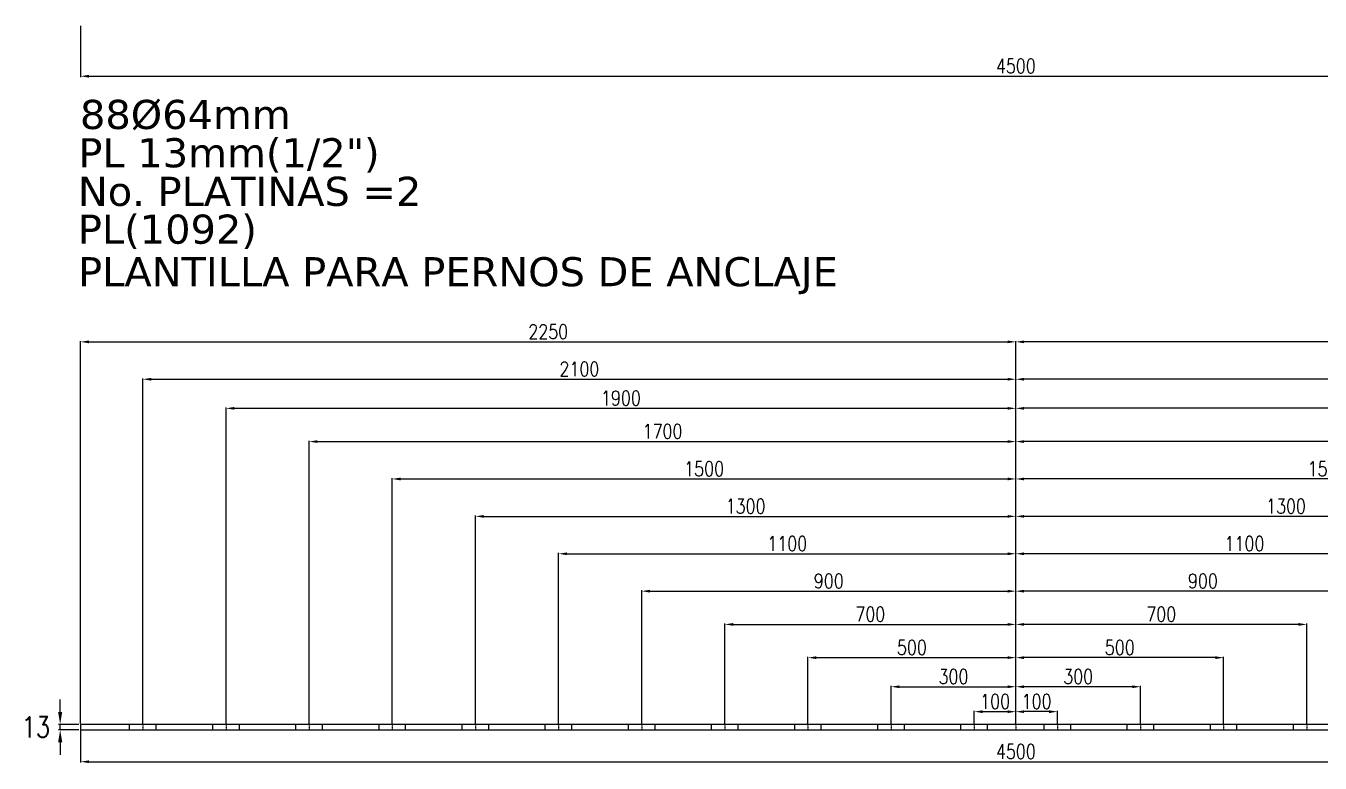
# Model space of a CAD drawing. Header units: millimetres. Extents: x 1541 to 289025, y -12015 to 47026.
# Drawn here: x 61856 to 64969, y 565 to 2339 of the extents above; entities that cross this region are included whole.
import ezdxf

# ---------------------------------------------------------------- set-up
doc = ezdxf.new("R2010")
doc.units = ezdxf.units.MM
doc.header["$LTSCALE"] = 0.1
doc.linetypes.add('DASHDOT', pattern=[25.4, 12.7, -6.35, 0, -6.35])
for name, color, linetype in [('COTAS', 8, 'Continuous'), ('EJE PERNO', 1, 'DASHDOT'), ('PERNOS', 3, 'Continuous'), ('PLATINA', 5, 'Continuous'), ('TEXTO GENERAL', 3, 'Continuous')]:
    doc.layers.add(name, color=color, linetype=linetype)
doc.styles.add('CNI_COTAS', font='romans.shx', dxfattribs={"width": 0.8})
doc.styles.add('VERDANA', font='verdana.ttf')
doc.dimstyles.new('1.2', dxfattribs={"dimscale": 0, "dimtxt": 35, "dimasz": 20, "dimexe": 2, "dimexo": 2, "dimgap": 7, "dimtad": 1, "dimdec": 0, "dimzin": 4, "dimdsep": 46, "dimtxsty": 'CNI_COTAS', "dimcen": 0, "dimclrd": 256, "dimclrt": 3, "dimadec": 0, "dimazin": 0, "dimtfac": 1, "dimtdec": 0, "dimtmove": 2, "dimatfit": 0, "dimfxl": 0.05, "dimtolj": 1, "dimtzin": 0, "dimarcsym": 1})
doc.dimstyles.new('1.3', dxfattribs={"dimscale": 0, "dimtxt": 50, "dimasz": 30, "dimexe": 4, "dimexo": 4, "dimgap": 9, "dimtad": 1, "dimdec": 0, "dimzin": 4, "dimdsep": 46, "dimtxsty": 'CNI_COTAS', "dimcen": 0, "dimclrd": 256, "dimclrt": 3, "dimadec": 0, "dimazin": 0, "dimtfac": 1, "dimtdec": 0, "dimtmove": 2, "dimatfit": 0, "dimfxl": 0.05, "dimtolj": 1, "dimtzin": 0, "dimarcsym": 0})

# ---------------------------------------------------------------- blocks, each defined once
blk = doc.blocks.new('*D3194')
at = {"layer": 'COTAS', "lineweight": -2, "ltscale": 3, "transparency": 16777216}
for p, q in [((61938.1, 688.4), (61938.1, 718.4)), ((61938.1, 645.4), (61938.1, 658.4)), ((61938.1, 615.4), (61938.1, 585.4))]:
    blk.add_line(p, q, dxfattribs=at)
at = {"layer": 'COTAS', "color": 0, "lineweight": -2, "ltscale": 3, "transparency": 16777216}
for p, q in [((61983.1, 658.4), (61934.1, 658.4)), ((61983.1, 645.4), (61934.1, 645.4))]:
    blk.add_line(p, q, dxfattribs=at)
at = {"layer": 'COTAS', "ltscale": 3, "transparency": 16777216}
for points in [[(61933.1, 688.4), (61943.1, 688.4), (61938.1, 658.4)], [(61933.1, 615.4), (61943.1, 615.4), (61938.1, 645.4)]]:
    blk.add_solid(points, dxfattribs=at)
at = {"layer": 'Defpoints', "color": 0, "ltscale": 3, "transparency": 16777216}
for p in [(61938.1, 658.4), (61987.1, 658.4), (61987.1, 645.4)]:
    blk.add_point(p, dxfattribs=at)
at = {"layer": 'COTAS', "color": 3, "ltscale": 3, "transparency": 16777216, "insert": (61879.6, 651.9), "char_height": 50, "attachment_point": 5, "rotation": 0.2, "style": 'CNI_COTAS'}
blk.add_mtext('\\A1;13', dxfattribs=at)
blk = doc.blocks.new('*D3195')
at = {"layer": 'COTAS', "color": 0, "lineweight": -2, "transparency": 16777216}
for p, q in [((61987.1, 643.4), (61987.1, 566.4)), ((66487.1, 643.4), (66487.1, 566.4))]:
    blk.add_line(p, q, dxfattribs=at)
at = {"layer": 'COTAS', "lineweight": -2, "transparency": 16777216}
blk.add_line((62007.1, 568.4), (66467.1, 568.4), dxfattribs=at)
at = {"layer": 'COTAS', "transparency": 16777216}
for points in [[(62007.1, 571.7), (62007.1, 565.1), (61987.1, 568.4)], [(66467.1, 571.7), (66467.1, 565.1), (66487.1, 568.4)]]:
    blk.add_solid(points, dxfattribs=at)
at = {"layer": 'Defpoints', "color": 0, "transparency": 16777216}
for p in [(61987.1, 645.4), (66487.1, 645.4), (66487.1, 568.4)]:
    blk.add_point(p, dxfattribs=at)
at = {"layer": 'COTAS', "color": 3, "transparency": 16777216, "insert": (64237.1, 592.9), "char_height": 35, "attachment_point": 5, "style": 'CNI_COTAS'}
blk.add_mtext('\\A1;4500', dxfattribs=at)
blk = doc.blocks.new('*D3196')
at = {"layer": 'COTAS', "color": 0, "lineweight": -2, "transparency": 16777216}
for p, q in [((64237.1, 660.4), (64237.1, 690.9)), ((64337.1, 660.4), (64337.1, 690.9))]:
    blk.add_line(p, q, dxfattribs=at)
at = {"layer": 'COTAS', "lineweight": -2, "transparency": 16777216}
blk.add_line((64317.1, 688.9), (64257.1, 688.9), dxfattribs=at)
at = {"layer": 'COTAS', "transparency": 16777216}
for points in [[(64257.1, 692.2), (64257.1, 685.5), (64237.1, 688.9)], [(64317.1, 692.2), (64317.1, 685.5), (64337.1, 688.9)]]:
    blk.add_solid(points, dxfattribs=at)
at = {"layer": 'Defpoints', "color": 0, "transparency": 16777216}
for p in [(64237.1, 688.9), (64237.1, 658.4), (64337.1, 658.4)]:
    blk.add_point(p, dxfattribs=at)
at = {"layer": 'COTAS', "color": 3, "transparency": 16777216, "insert": (64287.1, 713.4), "char_height": 35, "attachment_point": 5, "style": 'CNI_COTAS'}
blk.add_mtext('\\A1;100', dxfattribs=at)
blk = doc.blocks.new('*D3197')
at = {"layer": 'COTAS', "color": 0, "lineweight": -2, "transparency": 16777216}
for p, q in [((64237.1, 660.4), (64237.1, 750.9)), ((64537.1, 660.4), (64537.1, 750.9))]:
    blk.add_line(p, q, dxfattribs=at)
at = {"layer": 'COTAS', "lineweight": -2, "transparency": 16777216}
blk.add_line((64517.1, 748.9), (64257.1, 748.9), dxfattribs=at)
at = {"layer": 'COTAS', "transparency": 16777216}
for points in [[(64257.1, 752.2), (64257.1, 745.5), (64237.1, 748.9)], [(64517.1, 752.2), (64517.1, 745.5), (64537.1, 748.9)]]:
    blk.add_solid(points, dxfattribs=at)
at = {"layer": 'Defpoints', "color": 0, "transparency": 16777216}
for p in [(64237.1, 748.9), (64237.1, 658.4), (64537.1, 658.4)]:
    blk.add_point(p, dxfattribs=at)
at = {"layer": 'COTAS', "color": 3, "transparency": 16777216, "insert": (64387.1, 773.4), "char_height": 35, "attachment_point": 5, "style": 'CNI_COTAS'}
blk.add_mtext('\\A1;300', dxfattribs=at)
blk = doc.blocks.new('*D3198')
at = {"layer": 'COTAS', "color": 0, "lineweight": -2, "transparency": 16777216}
for p, q in [((64237.1, 660.4), (64237.1, 820.9)), ((64737.1, 660.4), (64737.1, 820.9))]:
    blk.add_line(p, q, dxfattribs=at)
at = {"layer": 'COTAS', "lineweight": -2, "transparency": 16777216}
blk.add_line((64717.1, 818.9), (64257.1, 818.9), dxfattribs=at)
at = {"layer": 'COTAS', "transparency": 16777216}
for points in [[(64257.1, 822.2), (64257.1, 815.5), (64237.1, 818.9)], [(64717.1, 822.2), (64717.1, 815.5), (64737.1, 818.9)]]:
    blk.add_solid(points, dxfattribs=at)
at = {"layer": 'Defpoints', "color": 0, "transparency": 16777216}
for p in [(64237.1, 818.9), (64237.1, 658.4), (64737.1, 658.4)]:
    blk.add_point(p, dxfattribs=at)
at = {"layer": 'COTAS', "color": 3, "transparency": 16777216, "insert": (64487.1, 843.4), "char_height": 35, "attachment_point": 5, "style": 'CNI_COTAS'}
blk.add_mtext('\\A1;500', dxfattribs=at)
blk = doc.blocks.new('*D3199')
at = {"layer": 'COTAS', "color": 0, "lineweight": -2, "transparency": 16777216}
for p, q in [((64237.1, 660.4), (64237.1, 900.9)), ((64937.1, 660.4), (64937.1, 900.9))]:
    blk.add_line(p, q, dxfattribs=at)
at = {"layer": 'COTAS', "lineweight": -2, "transparency": 16777216}
blk.add_line((64917.1, 898.9), (64257.1, 898.9), dxfattribs=at)
at = {"layer": 'COTAS', "transparency": 16777216}
for points in [[(64257.1, 902.2), (64257.1, 895.5), (64237.1, 898.9)], [(64917.1, 902.2), (64917.1, 895.5), (64937.1, 898.9)]]:
    blk.add_solid(points, dxfattribs=at)
at = {"layer": 'Defpoints', "color": 0, "transparency": 16777216}
for p in [(64237.1, 898.9), (64237.1, 658.4), (64937.1, 658.4)]:
    blk.add_point(p, dxfattribs=at)
at = {"layer": 'COTAS', "color": 3, "transparency": 16777216, "insert": (64587.1, 923.4), "char_height": 35, "attachment_point": 5, "style": 'CNI_COTAS'}
blk.add_mtext('\\A1;700', dxfattribs=at)
blk = doc.blocks.new('*D3200')
at = {"layer": 'COTAS', "color": 0, "lineweight": -2, "transparency": 16777216}
for p, q in [((64237.1, 660.4), (64237.1, 980.9)), ((65137.1, 660.4), (65137.1, 980.9))]:
    blk.add_line(p, q, dxfattribs=at)
at = {"layer": 'COTAS', "lineweight": -2, "transparency": 16777216}
blk.add_line((65117.1, 978.9), (64257.1, 978.9), dxfattribs=at)
at = {"layer": 'COTAS', "transparency": 16777216}
for points in [[(64257.1, 982.2), (64257.1, 975.5), (64237.1, 978.9)], [(65117.1, 982.2), (65117.1, 975.5), (65137.1, 978.9)]]:
    blk.add_solid(points, dxfattribs=at)
at = {"layer": 'Defpoints', "color": 0, "transparency": 16777216}
for p in [(64237.1, 978.9), (64237.1, 658.4), (65137.1, 658.4)]:
    blk.add_point(p, dxfattribs=at)
at = {"layer": 'COTAS', "color": 3, "transparency": 16777216, "insert": (64687.1, 1003.4), "char_height": 35, "attachment_point": 5, "style": 'CNI_COTAS'}
blk.add_mtext('\\A1;900', dxfattribs=at)
blk = doc.blocks.new('*D3201')
at = {"layer": 'COTAS', "color": 0, "lineweight": -2, "transparency": 16777216}
for p, q in [((64237.1, 660.4), (64237.1, 1070.9)), ((65337.1, 660.4), (65337.1, 1070.9))]:
    blk.add_line(p, q, dxfattribs=at)
at = {"layer": 'COTAS', "lineweight": -2, "transparency": 16777216}
blk.add_line((65317.1, 1068.9), (64257.1, 1068.9), dxfattribs=at)
at = {"layer": 'COTAS', "transparency": 16777216}
for points in [[(64257.1, 1072.2), (64257.1, 1065.5), (64237.1, 1068.9)], [(65317.1, 1072.2), (65317.1, 1065.5), (65337.1, 1068.9)]]:
    blk.add_solid(points, dxfattribs=at)
at = {"layer": 'Defpoints', "color": 0, "transparency": 16777216}
for p in [(64237.1, 1068.9), (64237.1, 658.4), (65337.1, 658.4)]:
    blk.add_point(p, dxfattribs=at)
at = {"layer": 'COTAS', "color": 3, "transparency": 16777216, "insert": (64787.1, 1093.4), "char_height": 35, "attachment_point": 5, "style": 'CNI_COTAS'}
blk.add_mtext('\\A1;1100', dxfattribs=at)
blk = doc.blocks.new('*D3202')
at = {"layer": 'COTAS', "color": 0, "lineweight": -2, "transparency": 16777216}
for p, q in [((64237.1, 660.4), (64237.1, 1160.9)), ((65537.1, 660.4), (65537.1, 1160.9))]:
    blk.add_line(p, q, dxfattribs=at)
at = {"layer": 'COTAS', "lineweight": -2, "transparency": 16777216}
blk.add_line((65517.1, 1158.9), (64257.1, 1158.9), dxfattribs=at)
at = {"layer": 'COTAS', "transparency": 16777216}
for points in [[(64257.1, 1162.2), (64257.1, 1155.5), (64237.1, 1158.9)], [(65517.1, 1162.2), (65517.1, 1155.5), (65537.1, 1158.9)]]:
    blk.add_solid(points, dxfattribs=at)
at = {"layer": 'Defpoints', "color": 0, "transparency": 16777216}
for p in [(64237.1, 1158.9), (64237.1, 658.4), (65537.1, 658.4)]:
    blk.add_point(p, dxfattribs=at)
at = {"layer": 'COTAS', "color": 3, "transparency": 16777216, "insert": (64887.1, 1183.4), "char_height": 35, "attachment_point": 5, "style": 'CNI_COTAS'}
blk.add_mtext('\\A1;1300', dxfattribs=at)
blk = doc.blocks.new('*D3203')
at = {"layer": 'COTAS', "color": 0, "lineweight": -2, "transparency": 16777216}
for p, q in [((64237.1, 660.4), (64237.1, 1250.9)), ((65737.1, 660.4), (65737.1, 1250.9))]:
    blk.add_line(p, q, dxfattribs=at)
at = {"layer": 'COTAS', "lineweight": -2, "transparency": 16777216}
blk.add_line((65717.1, 1248.9), (64257.1, 1248.9), dxfattribs=at)
at = {"layer": 'COTAS', "transparency": 16777216}
for points in [[(64257.1, 1252.2), (64257.1, 1245.5), (64237.1, 1248.9)], [(65717.1, 1252.2), (65717.1, 1245.5), (65737.1, 1248.9)]]:
    blk.add_solid(points, dxfattribs=at)
at = {"layer": 'Defpoints', "color": 0, "transparency": 16777216}
for p in [(64237.1, 1248.9), (64237.1, 658.4), (65737.1, 658.4)]:
    blk.add_point(p, dxfattribs=at)
at = {"layer": 'COTAS', "color": 3, "transparency": 16777216, "insert": (64987.1, 1273.4), "char_height": 35, "attachment_point": 5, "style": 'CNI_COTAS'}
blk.add_mtext('\\A1;1500', dxfattribs=at)
blk = doc.blocks.new('*D3204')
at = {"layer": 'COTAS', "color": 0, "lineweight": -2, "transparency": 16777216}
for p, q in [((64237.1, 660.4), (64237.1, 1340.9)), ((65937.1, 660.4), (65937.1, 1340.9))]:
    blk.add_line(p, q, dxfattribs=at)
at = {"layer": 'COTAS', "lineweight": -2, "transparency": 16777216}
blk.add_line((65917.1, 1338.9), (64257.1, 1338.9), dxfattribs=at)
at = {"layer": 'COTAS', "transparency": 16777216}
for points in [[(64257.1, 1342.2), (64257.1, 1335.5), (64237.1, 1338.9)], [(65917.1, 1342.2), (65917.1, 1335.5), (65937.1, 1338.9)]]:
    blk.add_solid(points, dxfattribs=at)
at = {"layer": 'Defpoints', "color": 0, "transparency": 16777216}
for p in [(64237.1, 1338.9), (64237.1, 658.4), (65937.1, 658.4)]:
    blk.add_point(p, dxfattribs=at)
at = {"layer": 'COTAS', "color": 3, "transparency": 16777216, "insert": (65087.1, 1363.4), "char_height": 35, "attachment_point": 5, "style": 'CNI_COTAS'}
blk.add_mtext('\\A1;1700', dxfattribs=at)
blk = doc.blocks.new('*D3205')
at = {"layer": 'COTAS', "color": 0, "lineweight": -2, "transparency": 16777216}
for p, q in [((64237.1, 660.4), (64237.1, 1420.9)), ((66137.1, 660.4), (66137.1, 1420.9))]:
    blk.add_line(p, q, dxfattribs=at)
at = {"layer": 'COTAS', "lineweight": -2, "transparency": 16777216}
blk.add_line((66117.1, 1418.9), (64257.1, 1418.9), dxfattribs=at)
at = {"layer": 'COTAS', "transparency": 16777216}
for points in [[(64257.1, 1422.2), (64257.1, 1415.5), (64237.1, 1418.9)], [(66117.1, 1422.2), (66117.1, 1415.5), (66137.1, 1418.9)]]:
    blk.add_solid(points, dxfattribs=at)
at = {"layer": 'Defpoints', "color": 0, "transparency": 16777216}
for p in [(64237.1, 1418.9), (64237.1, 658.4), (66137.1, 658.4)]:
    blk.add_point(p, dxfattribs=at)
at = {"layer": 'COTAS', "color": 3, "transparency": 16777216, "insert": (65187.1, 1443.4), "char_height": 35, "attachment_point": 5, "style": 'CNI_COTAS'}
blk.add_mtext('\\A1;1900', dxfattribs=at)
blk = doc.blocks.new('*D3206')
at = {"layer": 'COTAS', "color": 0, "lineweight": -2, "transparency": 16777216}
for p, q in [((64237.1, 660.4), (64237.1, 1490.9)), ((66337.1, 660.4), (66337.1, 1490.9))]:
    blk.add_line(p, q, dxfattribs=at)
at = {"layer": 'COTAS', "lineweight": -2, "transparency": 16777216}
blk.add_line((66317.1, 1488.9), (64257.1, 1488.9), dxfattribs=at)
at = {"layer": 'COTAS', "transparency": 16777216}
for points in [[(64257.1, 1492.2), (64257.1, 1485.5), (64237.1, 1488.9)], [(66317.1, 1492.2), (66317.1, 1485.5), (66337.1, 1488.9)]]:
    blk.add_solid(points, dxfattribs=at)
at = {"layer": 'Defpoints', "color": 0, "transparency": 16777216}
for p in [(64237.1, 1488.9), (64237.1, 658.4), (66337.1, 658.4)]:
    blk.add_point(p, dxfattribs=at)
at = {"layer": 'COTAS', "color": 3, "transparency": 16777216, "insert": (65287.1, 1513.4), "char_height": 35, "attachment_point": 5, "style": 'CNI_COTAS'}
blk.add_mtext('\\A1;2100', dxfattribs=at)
blk = doc.blocks.new('*D3207')
at = {"layer": 'COTAS', "color": 0, "lineweight": -2, "transparency": 16777216}
for p, q in [((64237.1, 660.4), (64237.1, 1580.9)), ((66487.1, 660.4), (66487.1, 1580.9))]:
    blk.add_line(p, q, dxfattribs=at)
at = {"layer": 'COTAS', "lineweight": -2, "transparency": 16777216}
blk.add_line((66467.1, 1578.9), (64257.1, 1578.9), dxfattribs=at)
at = {"layer": 'COTAS', "transparency": 16777216}
for points in [[(64257.1, 1582.2), (64257.1, 1575.5), (64237.1, 1578.9)], [(66467.1, 1582.2), (66467.1, 1575.5), (66487.1, 1578.9)]]:
    blk.add_solid(points, dxfattribs=at)
at = {"layer": 'Defpoints', "color": 0, "transparency": 16777216}
for p in [(64237.1, 1578.9), (64237.1, 658.4), (66487.1, 658.4)]:
    blk.add_point(p, dxfattribs=at)
at = {"layer": 'COTAS', "color": 3, "transparency": 16777216, "insert": (65362.1, 1603.4), "char_height": 35, "attachment_point": 5, "style": 'CNI_COTAS'}
blk.add_mtext('\\A1;2250', dxfattribs=at)
blk = doc.blocks.new('*D2727')
at = {"layer": 'COTAS', "color": 0, "lineweight": -2, "transparency": 16777216}
for p, q in [((64137.1, 660.4), (64137.1, 690.9)), ((64237.1, 660.4), (64237.1, 690.9))]:
    blk.add_line(p, q, dxfattribs=at)
at = {"layer": 'COTAS', "lineweight": -2, "transparency": 16777216}
blk.add_line((64157.1, 688.9), (64217.1, 688.9), dxfattribs=at)
at = {"layer": 'COTAS', "transparency": 16777216}
for points in [[(64157.1, 692.2), (64157.1, 685.5), (64137.1, 688.9)], [(64217.1, 692.2), (64217.1, 685.5), (64237.1, 688.9)]]:
    blk.add_solid(points, dxfattribs=at)
at = {"layer": 'Defpoints', "color": 0, "transparency": 16777216}
for p in [(64237.1, 688.9), (64137.1, 658.4), (64237.1, 658.4)]:
    blk.add_point(p, dxfattribs=at)
at = {"layer": 'COTAS', "color": 3, "transparency": 16777216, "insert": (64187.1, 713.4), "char_height": 35, "attachment_point": 5, "style": 'CNI_COTAS'}
blk.add_mtext('\\A1;100', dxfattribs=at)
blk = doc.blocks.new('*D2728')
at = {"layer": 'COTAS', "color": 0, "lineweight": -2, "transparency": 16777216}
for p, q in [((63937.1, 660.4), (63937.1, 750.9)), ((64237.1, 660.4), (64237.1, 750.9))]:
    blk.add_line(p, q, dxfattribs=at)
at = {"layer": 'COTAS', "lineweight": -2, "transparency": 16777216}
blk.add_line((63957.1, 748.9), (64217.1, 748.9), dxfattribs=at)
at = {"layer": 'COTAS', "transparency": 16777216}
for points in [[(63957.1, 752.2), (63957.1, 745.5), (63937.1, 748.9)], [(64217.1, 752.2), (64217.1, 745.5), (64237.1, 748.9)]]:
    blk.add_solid(points, dxfattribs=at)
at = {"layer": 'Defpoints', "color": 0, "transparency": 16777216}
for p in [(64237.1, 748.9), (63937.1, 658.4), (64237.1, 658.4)]:
    blk.add_point(p, dxfattribs=at)
at = {"layer": 'COTAS', "color": 3, "transparency": 16777216, "insert": (64087.1, 773.4), "char_height": 35, "attachment_point": 5, "style": 'CNI_COTAS'}
blk.add_mtext('\\A1;300', dxfattribs=at)
blk = doc.blocks.new('*D2729')
at = {"layer": 'COTAS', "color": 0, "lineweight": -2, "transparency": 16777216}
for p, q in [((63737.1, 660.4), (63737.1, 820.9)), ((64237.1, 660.4), (64237.1, 820.9))]:
    blk.add_line(p, q, dxfattribs=at)
at = {"layer": 'COTAS', "lineweight": -2, "transparency": 16777216}
blk.add_line((63757.1, 818.9), (64217.1, 818.9), dxfattribs=at)
at = {"layer": 'COTAS', "transparency": 16777216}
for points in [[(63757.1, 822.2), (63757.1, 815.5), (63737.1, 818.9)], [(64217.1, 822.2), (64217.1, 815.5), (64237.1, 818.9)]]:
    blk.add_solid(points, dxfattribs=at)
at = {"layer": 'Defpoints', "color": 0, "transparency": 16777216}
for p in [(64237.1, 818.9), (63737.1, 658.4), (64237.1, 658.4)]:
    blk.add_point(p, dxfattribs=at)
at = {"layer": 'COTAS', "color": 3, "transparency": 16777216, "insert": (63987.1, 843.4), "char_height": 35, "attachment_point": 5, "style": 'CNI_COTAS'}
blk.add_mtext('\\A1;500', dxfattribs=at)
blk = doc.blocks.new('*D2730')
at = {"layer": 'COTAS', "color": 0, "lineweight": -2, "transparency": 16777216}
for p, q in [((63537.1, 660.4), (63537.1, 900.9)), ((64237.1, 660.4), (64237.1, 900.9))]:
    blk.add_line(p, q, dxfattribs=at)
at = {"layer": 'COTAS', "lineweight": -2, "transparency": 16777216}
blk.add_line((63557.1, 898.9), (64217.1, 898.9), dxfattribs=at)
at = {"layer": 'COTAS', "transparency": 16777216}
for points in [[(63557.1, 902.2), (63557.1, 895.5), (63537.1, 898.9)], [(64217.1, 902.2), (64217.1, 895.5), (64237.1, 898.9)]]:
    blk.add_solid(points, dxfattribs=at)
at = {"layer": 'Defpoints', "color": 0, "transparency": 16777216}
for p in [(64237.1, 898.9), (63537.1, 658.4), (64237.1, 658.4)]:
    blk.add_point(p, dxfattribs=at)
at = {"layer": 'COTAS', "color": 3, "transparency": 16777216, "insert": (63887.1, 923.4), "char_height": 35, "attachment_point": 5, "style": 'CNI_COTAS'}
blk.add_mtext('\\A1;700', dxfattribs=at)
blk = doc.blocks.new('*D2731')
at = {"layer": 'COTAS', "color": 0, "lineweight": -2, "transparency": 16777216}
for p, q in [((63337.1, 660.4), (63337.1, 980.9)), ((64237.1, 660.4), (64237.1, 980.9))]:
    blk.add_line(p, q, dxfattribs=at)
at = {"layer": 'COTAS', "lineweight": -2, "transparency": 16777216}
blk.add_line((63357.1, 978.9), (64217.1, 978.9), dxfattribs=at)
at = {"layer": 'COTAS', "transparency": 16777216}
for points in [[(63357.1, 982.2), (63357.1, 975.5), (63337.1, 978.9)], [(64217.1, 982.2), (64217.1, 975.5), (64237.1, 978.9)]]:
    blk.add_solid(points, dxfattribs=at)
at = {"layer": 'Defpoints', "color": 0, "transparency": 16777216}
for p in [(64237.1, 978.9), (63337.1, 658.4), (64237.1, 658.4)]:
    blk.add_point(p, dxfattribs=at)
at = {"layer": 'COTAS', "color": 3, "transparency": 16777216, "insert": (63787.1, 1003.4), "char_height": 35, "attachment_point": 5, "style": 'CNI_COTAS'}
blk.add_mtext('\\A1;900', dxfattribs=at)
blk = doc.blocks.new('*D2732')
at = {"layer": 'COTAS', "color": 0, "lineweight": -2, "transparency": 16777216}
for p, q in [((63137.1, 660.4), (63137.1, 1070.9)), ((64237.1, 660.4), (64237.1, 1070.9))]:
    blk.add_line(p, q, dxfattribs=at)
at = {"layer": 'COTAS', "lineweight": -2, "transparency": 16777216}
blk.add_line((63157.1, 1068.9), (64217.1, 1068.9), dxfattribs=at)
at = {"layer": 'COTAS', "transparency": 16777216}
for points in [[(63157.1, 1072.2), (63157.1, 1065.5), (63137.1, 1068.9)], [(64217.1, 1072.2), (64217.1, 1065.5), (64237.1, 1068.9)]]:
    blk.add_solid(points, dxfattribs=at)
at = {"layer": 'Defpoints', "color": 0, "transparency": 16777216}
for p in [(64237.1, 1068.9), (63137.1, 658.4), (64237.1, 658.4)]:
    blk.add_point(p, dxfattribs=at)
at = {"layer": 'COTAS', "color": 3, "transparency": 16777216, "insert": (63687.1, 1093.4), "char_height": 35, "attachment_point": 5, "style": 'CNI_COTAS'}
blk.add_mtext('\\A1;1100', dxfattribs=at)
blk = doc.blocks.new('*D2733')
at = {"layer": 'COTAS', "color": 0, "lineweight": -2, "transparency": 16777216}
for p, q in [((62937.1, 660.4), (62937.1, 1160.9)), ((64237.1, 660.4), (64237.1, 1160.9))]:
    blk.add_line(p, q, dxfattribs=at)
at = {"layer": 'COTAS', "lineweight": -2, "transparency": 16777216}
blk.add_line((62957.1, 1158.9), (64217.1, 1158.9), dxfattribs=at)
at = {"layer": 'COTAS', "transparency": 16777216}
for points in [[(62957.1, 1162.2), (62957.1, 1155.5), (62937.1, 1158.9)], [(64217.1, 1162.2), (64217.1, 1155.5), (64237.1, 1158.9)]]:
    blk.add_solid(points, dxfattribs=at)
at = {"layer": 'Defpoints', "color": 0, "transparency": 16777216}
for p in [(64237.1, 1158.9), (62937.1, 658.4), (64237.1, 658.4)]:
    blk.add_point(p, dxfattribs=at)
at = {"layer": 'COTAS', "color": 3, "transparency": 16777216, "insert": (63587.1, 1183.4), "char_height": 35, "attachment_point": 5, "style": 'CNI_COTAS'}
blk.add_mtext('\\A1;1300', dxfattribs=at)
blk = doc.blocks.new('*D2734')
at = {"layer": 'COTAS', "color": 0, "lineweight": -2, "transparency": 16777216}
for p, q in [((62737.1, 660.4), (62737.1, 1250.9)), ((64237.1, 660.4), (64237.1, 1250.9))]:
    blk.add_line(p, q, dxfattribs=at)
at = {"layer": 'COTAS', "lineweight": -2, "transparency": 16777216}
blk.add_line((62757.1, 1248.9), (64217.1, 1248.9), dxfattribs=at)
at = {"layer": 'COTAS', "transparency": 16777216}
for points in [[(62757.1, 1252.2), (62757.1, 1245.5), (62737.1, 1248.9)], [(64217.1, 1252.2), (64217.1, 1245.5), (64237.1, 1248.9)]]:
    blk.add_solid(points, dxfattribs=at)
at = {"layer": 'Defpoints', "color": 0, "transparency": 16777216}
for p in [(64237.1, 1248.9), (62737.1, 658.4), (64237.1, 658.4)]:
    blk.add_point(p, dxfattribs=at)
at = {"layer": 'COTAS', "color": 3, "transparency": 16777216, "insert": (63487.1, 1273.4), "char_height": 35, "attachment_point": 5, "style": 'CNI_COTAS'}
blk.add_mtext('\\A1;1500', dxfattribs=at)
blk = doc.blocks.new('*D2735')
at = {"layer": 'COTAS', "color": 0, "lineweight": -2, "transparency": 16777216}
for p, q in [((62537.1, 660.4), (62537.1, 1340.9)), ((64237.1, 660.4), (64237.1, 1340.9))]:
    blk.add_line(p, q, dxfattribs=at)
at = {"layer": 'COTAS', "lineweight": -2, "transparency": 16777216}
blk.add_line((62557.1, 1338.9), (64217.1, 1338.9), dxfattribs=at)
at = {"layer": 'COTAS', "transparency": 16777216}
for points in [[(62557.1, 1342.2), (62557.1, 1335.5), (62537.1, 1338.9)], [(64217.1, 1342.2), (64217.1, 1335.5), (64237.1, 1338.9)]]:
    blk.add_solid(points, dxfattribs=at)
at = {"layer": 'Defpoints', "color": 0, "transparency": 16777216}
for p in [(64237.1, 1338.9), (62537.1, 658.4), (64237.1, 658.4)]:
    blk.add_point(p, dxfattribs=at)
at = {"layer": 'COTAS', "color": 3, "transparency": 16777216, "insert": (63387.1, 1363.4), "char_height": 35, "attachment_point": 5, "style": 'CNI_COTAS'}
blk.add_mtext('\\A1;1700', dxfattribs=at)
blk = doc.blocks.new('*D2736')
at = {"layer": 'COTAS', "color": 0, "lineweight": -2, "transparency": 16777216}
for p, q in [((62337.1, 660.4), (62337.1, 1420.9)), ((64237.1, 660.4), (64237.1, 1420.9))]:
    blk.add_line(p, q, dxfattribs=at)
at = {"layer": 'COTAS', "lineweight": -2, "transparency": 16777216}
blk.add_line((62357.1, 1418.9), (64217.1, 1418.9), dxfattribs=at)
at = {"layer": 'COTAS', "transparency": 16777216}
for points in [[(62357.1, 1422.2), (62357.1, 1415.5), (62337.1, 1418.9)], [(64217.1, 1422.2), (64217.1, 1415.5), (64237.1, 1418.9)]]:
    blk.add_solid(points, dxfattribs=at)
at = {"layer": 'Defpoints', "color": 0, "transparency": 16777216}
for p in [(64237.1, 1418.9), (62337.1, 658.4), (64237.1, 658.4)]:
    blk.add_point(p, dxfattribs=at)
at = {"layer": 'COTAS', "color": 3, "transparency": 16777216, "insert": (63287.1, 1443.4), "char_height": 35, "attachment_point": 5, "style": 'CNI_COTAS'}
blk.add_mtext('\\A1;1900', dxfattribs=at)
blk = doc.blocks.new('*D2737')
at = {"layer": 'COTAS', "color": 0, "lineweight": -2, "transparency": 16777216}
for p, q in [((62137.1, 660.4), (62137.1, 1490.9)), ((64237.1, 660.4), (64237.1, 1490.9))]:
    blk.add_line(p, q, dxfattribs=at)
at = {"layer": 'COTAS', "lineweight": -2, "transparency": 16777216}
blk.add_line((62157.1, 1488.9), (64217.1, 1488.9), dxfattribs=at)
at = {"layer": 'COTAS', "transparency": 16777216}
for points in [[(62157.1, 1492.2), (62157.1, 1485.5), (62137.1, 1488.9)], [(64217.1, 1492.2), (64217.1, 1485.5), (64237.1, 1488.9)]]:
    blk.add_solid(points, dxfattribs=at)
at = {"layer": 'Defpoints', "color": 0, "transparency": 16777216}
for p in [(64237.1, 1488.9), (62137.1, 658.4), (64237.1, 658.4)]:
    blk.add_point(p, dxfattribs=at)
at = {"layer": 'COTAS', "color": 3, "transparency": 16777216, "insert": (63187.1, 1513.4), "char_height": 35, "attachment_point": 5, "style": 'CNI_COTAS'}
blk.add_mtext('\\A1;2100', dxfattribs=at)
blk = doc.blocks.new('*D2738')
at = {"layer": 'COTAS', "color": 0, "lineweight": -2, "transparency": 16777216}
for p, q in [((61987.1, 660.4), (61987.1, 1580.9)), ((64237.1, 660.4), (64237.1, 1580.9))]:
    blk.add_line(p, q, dxfattribs=at)
at = {"layer": 'COTAS', "lineweight": -2, "transparency": 16777216}
blk.add_line((62007.1, 1578.9), (64217.1, 1578.9), dxfattribs=at)
at = {"layer": 'COTAS', "transparency": 16777216}
for points in [[(62007.1, 1582.2), (62007.1, 1575.5), (61987.1, 1578.9)], [(64217.1, 1582.2), (64217.1, 1575.5), (64237.1, 1578.9)]]:
    blk.add_solid(points, dxfattribs=at)
at = {"layer": 'Defpoints', "color": 0, "transparency": 16777216}
for p in [(64237.1, 1578.9), (61987.1, 658.4), (64237.1, 658.4)]:
    blk.add_point(p, dxfattribs=at)
at = {"layer": 'COTAS', "color": 3, "transparency": 16777216, "insert": (63112.1, 1603.4), "char_height": 35, "attachment_point": 5, "style": 'CNI_COTAS'}
blk.add_mtext('\\A1;2250', dxfattribs=at)
blk = doc.blocks.new('*D3129')
at = {"layer": 'COTAS', "color": 0, "lineweight": -2, "transparency": 16777216}
for p, q in [((61987.1, 2339.3), (61987.1, 2216.1)), ((66487.1, 2339.3), (66487.1, 2216.1))]:
    blk.add_line(p, q, dxfattribs=at)
at = {"layer": 'COTAS', "lineweight": -2, "transparency": 16777216}
blk.add_line((62007.1, 2218.1), (66467.1, 2218.1), dxfattribs=at)
at = {"layer": 'COTAS', "transparency": 16777216}
for points in [[(62007.1, 2221.4), (62007.1, 2214.7), (61987.1, 2218.1)], [(66467.1, 2221.4), (66467.1, 2214.7), (66487.1, 2218.1)]]:
    blk.add_solid(points, dxfattribs=at)
at = {"layer": 'Defpoints', "color": 0, "transparency": 16777216}
for p in [(61987.1, 2341.3), (66487.1, 2341.3), (66487.1, 2218.1)]:
    blk.add_point(p, dxfattribs=at)
at = {"layer": 'COTAS', "color": 3, "transparency": 16777216, "insert": (64237.1, 2242.6), "char_height": 35, "attachment_point": 5, "style": 'CNI_COTAS'}
blk.add_mtext('\\A1;4500', dxfattribs=at)
blk = doc.blocks.new('A$Cabe98760')
at = {"layer": 'EJE PERNO'}
for p, q in [((62137.1, 658.4), (62137.1, 645.4)), ((62337.1, 658.4), (62337.1, 645.4)), ((62537.1, 658.4), (62537.1, 645.4)), ((62737.1, 658.4), (62737.1, 645.4)), ((62937.1, 658.4), (62937.1, 645.4)), ((63137.1, 658.4), (63137.1, 645.4)), ((63337.1, 658.4), (63337.1, 645.4)), ((63537.1, 658.4), (63537.1, 645.4)), ((63737.1, 658.4), (63737.1, 645.4)), ((63937.1, 658.4), (63937.1, 645.4)), ((64137.1, 658.4), (64137.1, 645.4)), ((64337.1, 658.4), (64337.1, 645.4)), ((64537.1, 658.4), (64537.1, 645.4)), ((64737.1, 658.4), (64737.1, 645.4)), ((64937.1, 658.4), (64937.1, 645.4))]:
    blk.add_line(p, q, dxfattribs=at)
at = {"layer": 'EJE PERNO', "color": 4}
blk.add_line((64237.1, 658.4), (64237.1, 645.4), dxfattribs=at)
at = {"layer": 'PERNOS', "ltscale": 3}
for p, q in [((62105.1, 645.4), (62105.1, 658.4)), ((62169.1, 645.4), (62169.1, 658.4)), ((62305.1, 645.4), (62305.1, 658.4)), ((62369.1, 645.4), (62369.1, 658.4)), ((62505.1, 645.4), (62505.1, 658.4)), ((62569.1, 645.4), (62569.1, 658.4)), ((62705.1, 645.4), (62705.1, 658.4)), ((62769.1, 645.4), (62769.1, 658.4)), ((62905.1, 645.4), (62905.1, 658.4)), ((62969.1, 645.4), (62969.1, 658.4)), ((63105.1, 645.4), (63105.1, 658.4)), ((63169.1, 645.4), (63169.1, 658.4)), ((63305.1, 645.4), (63305.1, 658.4)), ((63369.1, 645.4), (63369.1, 658.4)), ((63505.1, 645.4), (63505.1, 658.4)), ((63569.1, 645.4), (63569.1, 658.4)), ((63705.1, 645.4), (63705.1, 658.4)), ((63769.1, 645.4), (63769.1, 658.4)), ((63905.1, 645.4), (63905.1, 658.4)), ((63969.1, 645.4), (63969.1, 658.4)), ((64105.1, 645.4), (64105.1, 658.4)), ((64169.1, 645.4), (64169.1, 658.4)), ((64305.1, 645.4), (64305.1, 658.4)), ((64369.1, 645.4), (64369.1, 658.4)), ((64505.1, 645.4), (64505.1, 658.4)), ((64569.1, 645.4), (64569.1, 658.4)), ((64705.1, 645.4), (64705.1, 658.4)), ((64769.1, 645.4), (64769.1, 658.4)), ((64905.1, 645.4), (64905.1, 658.4))]:
    blk.add_line(p, q, dxfattribs=at)
at = {"layer": 'PLATINA', "linetype": 'Continuous'}
blk.add_lwpolyline([(61987.1, 645.4), (66487.1, 645.4), (66487.1, 658.4), (61987.1, 658.4)], close=True, dxfattribs=at)
at = {"layer": 'TEXTO GENERAL', "color": 3, "style": 'VERDANA'}
for s, p in [('88%%C64mm', (61985.7, 2091.2)), ('PL 13mm(1/2")', (61981.8, 1999)), ('No. PLATINAS =2', (61980.7, 1906.2)), ('PL(1092)', (61980.7, 1815.1)), ('PLANTILLA PARA PERNOS DE ANCLAJE', (61981.2, 1712.7))]:
    blk.add_text(s, height=70, dxfattribs=at).set_placement(p)
at = {"layer": 'COTAS'}
for base, p1, p2, picture, middle in [((66487.1, 2218.1), (61987.1, 2341.3), (66487.1, 2341.3), '*D3129', (64237.1, 2242.6)), ((64237.1, 1578.9), (66487.1, 658.4), (64237.1, 658.4), '*D3207', (65362.1, 1603.4)), ((64237.1, 1488.9), (66337.1, 658.4), (64237.1, 658.4), '*D3206', (65287.1, 1513.4)), ((64237.1, 1418.9), (66137.1, 658.4), (64237.1, 658.4), '*D3205', (65187.1, 1443.4)), ((64237.1, 1338.9), (65937.1, 658.4), (64237.1, 658.4), '*D3204', (65087.1, 1363.4)), ((64237.1, 1248.9), (65737.1, 658.4), (64237.1, 658.4), '*D3203', (64987.1, 1273.4)), ((64237.1, 1158.9), (65537.1, 658.4), (64237.1, 658.4), '*D3202', (64887.1, 1183.4)), ((64237.1, 1068.9), (65337.1, 658.4), (64237.1, 658.4), '*D3201', (64787.1, 1093.4)), ((64237.1, 978.9), (65137.1, 658.4), (64237.1, 658.4), '*D3200', (64687.1, 1003.4)), ((64237.1, 898.9), (64937.1, 658.4), (64237.1, 658.4), '*D3199', (64587.1, 923.4)), ((64237.1, 818.9), (64737.1, 658.4), (64237.1, 658.4), '*D3198', (64487.1, 843.4)), ((64237.1, 748.9), (64537.1, 658.4), (64237.1, 658.4), '*D3197', (64387.1, 773.4)), ((64237.1, 688.9), (64337.1, 658.4), (64237.1, 658.4), '*D3196', (64287.1, 713.4)), ((66487.1, 568.4), (61987.1, 645.4), (66487.1, 645.4), '*D3195', (64237.1, 592.9))]:
    dim = blk.add_linear_dim(base=base, p1=p1, p2=p2, dimstyle='1.2', override={"dimscale": 1}, dxfattribs=at)
    dim.commit()
    dim.dimension.update_dxf_attribs({"geometry": picture, "text_midpoint": middle})
for base, p1, picture, middle in [((64237.1, 1578.9), (61987.1, 658.4), '*D2738', (63112.1, 1603.4)), ((64237.1, 1488.9), (62137.1, 658.4), '*D2737', (63187.1, 1513.4)), ((64237.1, 1418.9), (62337.1, 658.4), '*D2736', (63287.1, 1443.4)), ((64237.1, 1338.9), (62537.1, 658.4), '*D2735', (63387.1, 1363.4)), ((64237.1, 1248.9), (62737.1, 658.4), '*D2734', (63487.1, 1273.4)), ((64237.1, 1158.9), (62937.1, 658.4), '*D2733', (63587.1, 1183.4)), ((64237.1, 1068.9), (63137.1, 658.4), '*D2732', (63687.1, 1093.4)), ((64237.1, 978.9), (63337.1, 658.4), '*D2731', (63787.1, 1003.4)), ((64237.1, 898.9), (63537.1, 658.4), '*D2730', (63887.1, 923.4)), ((64237.1, 818.9), (63737.1, 658.4), '*D2729', (63987.1, 843.4)), ((64237.1, 748.9), (63937.1, 658.4), '*D2728', (64087.1, 773.4)), ((64237.1, 688.9), (64137.1, 658.4), '*D2727', (64187.1, 713.4))]:
    dim = blk.add_linear_dim(base=base, p1=p1, p2=(64237.1, 658.4), angle=180, dimstyle='1.2', override={"dimscale": 1}, dxfattribs=at)
    dim.commit()
    dim.dimension.update_dxf_attribs({"geometry": picture, "text_midpoint": middle})
at = {"layer": 'COTAS', "ltscale": 3}
dim = blk.add_linear_dim(base=(61938.1, 658.4), p1=(61987.1, 645.4), p2=(61987.1, 658.4), angle=270, dimstyle='1.3', override={"dimscale": 1}, dxfattribs=at)
dim.commit()
dim.dimension.update_dxf_attribs({"geometry": '*D3194', "text_midpoint": (61879.6, 651.9), "text_rotation": 0.2})

msp = doc.modelspace()

# ---------------------------------------------------------------- block references
at = {"layer": 'COTAS'}
msp.add_blockref('A$Cabe98760', (0, 0), dxfattribs=at)

doc.saveas('drawing.dxf')
